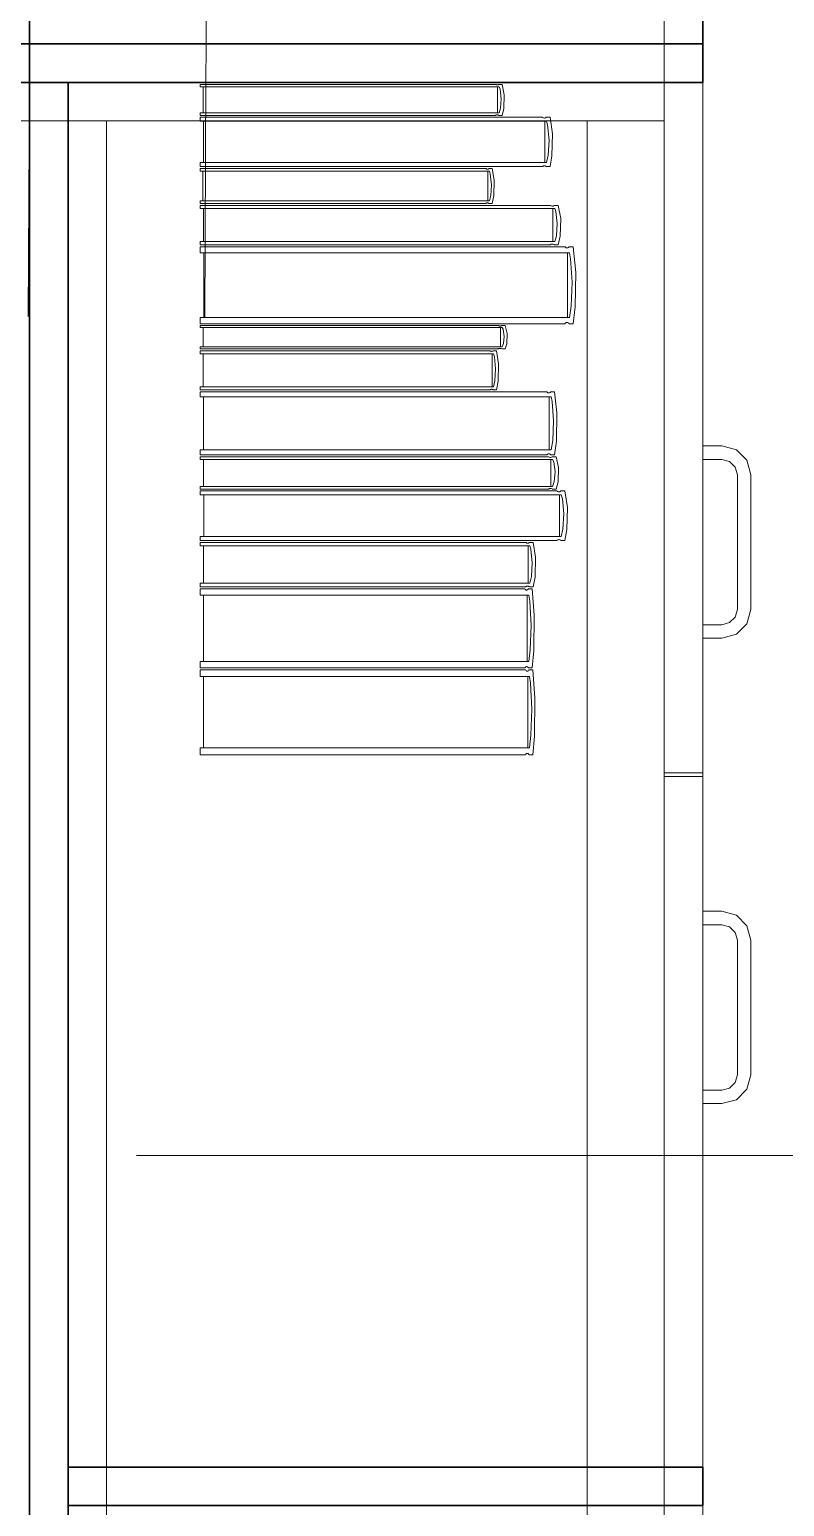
# Model space of a CAD drawing. Header units: inches. Extents: x -19 to 5698, y -728 to 92.
# Drawn here: x 223.211 to 223.604, y 34.224 to 34.992 of the extents above; entities that cross this region are included whole.
import ezdxf

# ---------------------------------------------------------------- set-up
doc = ezdxf.new("R2010")
doc.units = ezdxf.units.IN
doc.header["$MEASUREMENT"] = 0
doc.set_wipeout_variables(frame=1)
for name, pattern in [('HIDDEN', [0.375, 0.25, -0.125]), ('Punto & Raya', [0.65, 0.5, -0.075, 0, -0.075]), ('RAYITAS', [0.375, 0.25, -0.125]), ('Wipeout_Contour', [1, 0, -1])]:
    doc.linetypes.add(name, pattern=pattern)
for name, color, linetype, lineweight in [('00 conduct tomacorr', 120, 'HIDDEN', 30), ('T-TECHO-E', 150, 'Continuous', 20), ('TOMACORRIENTE', 22, 'RAYITAS', 9)]:
    doc.layers.add(name, color=color, linetype=linetype, lineweight=lineweight)
doc.layers.add('Interior - Mobiliario', color=7, linetype='Continuous')
doc.layers.add('Marcador - Secciones', color=7, linetype='Continuous')

# ---------------------------------------------------------------- blocks, each defined once
blk = doc.blocks.new('a')
at = {"layer": 'TOMACORRIENTE', "ltscale": 0.05}
h = blk.add_hatch(color=4, dxfattribs=at)
edge = h.paths.add_edge_path()
edge.add_arc((0, 0.0752), 0.02106, 0, 360)
at = {"layer": 'TOMACORRIENTE', "color": 4}
for p, q in [((-0.14553, 0.09625), (-0.0515, 0.09625)), ((-0.09851, 0.09625), (-0.09851, -0.09657)), ((0, 0.09625), (0, -0.09625)), ((0.06232, -0.09625), (0.06232, 0.09625))]:
    blk.add_line(p, q, dxfattribs=at)
blk.add_circle((0, 0.0752), 0.02106, dxfattribs=at)
blk = doc.blocks.new('CABLE 3FACE')
at = {"layer": 'T-TECHO-E', "rotation": 59.94170052614085}
blk.add_blockref('a', (0, 0), dxfattribs=at)

msp = doc.modelspace()

# ---------------------------------------------------------------- linework, layer by layer
at = {"layer": 'Interior - Mobiliario', "color": 175, "linetype": 'Continuous', "lineweight": 13}
for p, q in [((223.23114, 34.96472), (223.23114, 33.50472)), ((223.54114, 34.96472), (223.23114, 34.96472)), ((223.54114, 33.50472), (223.54114, 34.96472)), ((223.4564, 34.95626), (223.456, 34.9513)), ((223.4577, 34.95113), (223.4579, 34.95834)), ((223.50114, 34.94472), (223.25114, 34.94472)), ((223.45527, 34.94889), (223.29979, 34.94889)), ((223.29979, 34.94889), (223.29979, 34.9476)), ((223.29979, 34.9476), (223.4534, 34.9476)), ((223.47779, 34.9466), (223.29979, 34.9466)), ((223.29979, 34.9466), (223.29979, 34.94455)), ((223.29979, 34.94455), (223.47996, 34.94455)), ((223.30161, 34.94455), (223.30161, 34.923)), ((223.4534, 34.9476), (223.45353, 34.94769)), ((223.45353, 34.94769), (223.45373, 34.94778)), ((223.45373, 34.94778), (223.45395, 34.94784)), ((223.45395, 34.94784), (223.45418, 34.94787)), ((223.45418, 34.94787), (223.45441, 34.94787)), ((223.45441, 34.94787), (223.45464, 34.94783)), ((223.45464, 34.94783), (223.45485, 34.94776)), ((223.45485, 34.94776), (223.45505, 34.94766)), ((223.45505, 34.94766), (223.45514, 34.9476)), ((223.45514, 34.9476), (223.45685, 34.9476)), ((223.456, 34.9513), (223.45527, 34.94889)), ((223.45685, 34.9476), (223.4577, 34.95113)), ((223.47789, 34.9465), (223.47779, 34.9466)), ((223.47812, 34.94634), (223.47789, 34.9465)), ((223.47837, 34.94624), (223.47812, 34.94634)), ((223.47863, 34.94618), (223.47837, 34.94624)), ((223.4789, 34.94617), (223.47863, 34.94618)), ((223.47916, 34.94622), (223.4789, 34.94617)), ((223.47905, 34.923), (223.47905, 34.94455)), ((223.47942, 34.94632), (223.47916, 34.94622)), ((223.47965, 34.94646), (223.47942, 34.94632)), ((223.4798, 34.9466), (223.47965, 34.94646)), ((223.48178, 34.9466), (223.4798, 34.9466)), ((223.47996, 34.94455), (223.4805, 34.9426)), ((223.483, 34.93805), (223.48178, 34.9466)), ((223.54114, 34.94472), (223.50114, 34.94472)), ((223.4805, 34.9426), (223.48126, 34.93474)), ((223.48277, 34.92657), (223.483, 34.93805)), ((223.48126, 34.93474), (223.4808, 34.92684)), ((223.47996, 34.923), (223.29979, 34.923)), ((223.29979, 34.923), (223.29979, 34.92095)), ((223.47779, 34.92095), (223.47793, 34.92108)), ((223.47793, 34.92108), (223.47817, 34.92123)), ((223.47817, 34.92123), (223.47842, 34.92133)), ((223.47842, 34.92133), (223.47869, 34.92138)), ((223.47869, 34.92138), (223.47896, 34.92137)), ((223.47896, 34.92137), (223.47922, 34.92131)), ((223.47922, 34.92131), (223.47947, 34.9212)), ((223.47947, 34.9212), (223.4797, 34.92105)), ((223.4797, 34.92105), (223.4798, 34.92095)), ((223.4808, 34.92684), (223.47996, 34.923)), ((223.48178, 34.92095), (223.48277, 34.92657)), ((223.29979, 34.92095), (223.47779, 34.92095)), ((223.44841, 34.91995), (223.29979, 34.91995)), ((223.29979, 34.91995), (223.29979, 34.91849)), ((223.29979, 34.91849), (223.45023, 34.91849)), ((223.30131, 34.91849), (223.30131, 34.90321)), ((223.44849, 34.91988), (223.44841, 34.91995)), ((223.44869, 34.91977), (223.44849, 34.91988)), ((223.4489, 34.91969), (223.44869, 34.91977)), ((223.44911, 34.91965), (223.4489, 34.91969)), ((223.44934, 34.91964), (223.44911, 34.91965)), ((223.44956, 34.91968), (223.44934, 34.91964)), ((223.44947, 34.90321), (223.44947, 34.91849)), ((223.44977, 34.91974), (223.44956, 34.91968)), ((223.44997, 34.91985), (223.44977, 34.91974)), ((223.45009, 34.91995), (223.44997, 34.91985)), ((223.45174, 34.91995), (223.45009, 34.91995)), ((223.45023, 34.91849), (223.45068, 34.91711)), ((223.45068, 34.91711), (223.45131, 34.91153)), ((223.45277, 34.91388), (223.45174, 34.91995)), ((223.45258, 34.90574), (223.45277, 34.91388)), ((223.4798, 34.92095), (223.48178, 34.92095)), ((223.45092, 34.90593), (223.45023, 34.90321)), ((223.45131, 34.91153), (223.45092, 34.90593)), ((223.45174, 34.90175), (223.45258, 34.90574)), ((223.45023, 34.90321), (223.29979, 34.90321)), ((223.29979, 34.90321), (223.29979, 34.90175)), ((223.29979, 34.90175), (223.44841, 34.90175)), ((223.48195, 34.90075), (223.29979, 34.90075)), ((223.29979, 34.90075), (223.29979, 34.89912)), ((223.29979, 34.89912), (223.48417, 34.89912)), ((223.30166, 34.89912), (223.30166, 34.88194)), ((223.44841, 34.90175), (223.44853, 34.90185)), ((223.44853, 34.90185), (223.44873, 34.90195)), ((223.44873, 34.90195), (223.44894, 34.90202)), ((223.44894, 34.90202), (223.44916, 34.90206)), ((223.44916, 34.90206), (223.44939, 34.90205)), ((223.44939, 34.90205), (223.44961, 34.90201)), ((223.44961, 34.90201), (223.44982, 34.90193)), ((223.44982, 34.90193), (223.45001, 34.90182)), ((223.45001, 34.90182), (223.45009, 34.90175)), ((223.45009, 34.90175), (223.45174, 34.90175)), ((223.48205, 34.90067), (223.48195, 34.90075)), ((223.48228, 34.90055), (223.48205, 34.90067)), ((223.48254, 34.90046), (223.48228, 34.90055)), ((223.48281, 34.90042), (223.48254, 34.90046)), ((223.48308, 34.90041), (223.48281, 34.90042)), ((223.48335, 34.90045), (223.48308, 34.90041)), ((223.48324, 34.88194), (223.48324, 34.89912)), ((223.48361, 34.90053), (223.48335, 34.90045)), ((223.48385, 34.90064), (223.48361, 34.90053)), ((223.48401, 34.90075), (223.48385, 34.90064)), ((223.48603, 34.90075), (223.48401, 34.90075)), ((223.48417, 34.89912), (223.48472, 34.89757)), ((223.48728, 34.89393), (223.48603, 34.90075)), ((223.48472, 34.89757), (223.4855, 34.8913)), ((223.4855, 34.8913), (223.48503, 34.885)), ((223.48705, 34.88479), (223.48728, 34.89393)), ((223.48503, 34.885), (223.48417, 34.88194)), ((223.48603, 34.8803), (223.48705, 34.88479)), ((223.48417, 34.88194), (223.29979, 34.88194)), ((223.29979, 34.88194), (223.29979, 34.8803)), ((223.29979, 34.8803), (223.48195, 34.8803)), ((223.48954, 34.8793), (223.29979, 34.8793)), ((223.29979, 34.8793), (223.29979, 34.8761)), ((223.29979, 34.8761), (223.49186, 34.8761)), ((223.30173, 34.8761), (223.30173, 34.84245)), ((223.48195, 34.8803), (223.4821, 34.88041)), ((223.4821, 34.88041), (223.48234, 34.88053)), ((223.48234, 34.88053), (223.4826, 34.88061)), ((223.4826, 34.88061), (223.48287, 34.88065)), ((223.48287, 34.88065), (223.48314, 34.88064)), ((223.48314, 34.88064), (223.48341, 34.88059)), ((223.48341, 34.88059), (223.48367, 34.88051)), ((223.48367, 34.88051), (223.4839, 34.88038)), ((223.4839, 34.88038), (223.48401, 34.8803)), ((223.48401, 34.8803), (223.48603, 34.8803)), ((223.48965, 34.87915), (223.48954, 34.8793)), ((223.4899, 34.8789), (223.48965, 34.87915)), ((223.49016, 34.87873), (223.4899, 34.8789)), ((223.49044, 34.87864), (223.49016, 34.87873)), ((223.49073, 34.87863), (223.49044, 34.87864)), ((223.49101, 34.87871), (223.49073, 34.87863)), ((223.49089, 34.84245), (223.49089, 34.8761)), ((223.49128, 34.87886), (223.49101, 34.87871)), ((223.49153, 34.87909), (223.49128, 34.87886)), ((223.49169, 34.8793), (223.49153, 34.87909)), ((223.4938, 34.8793), (223.49169, 34.8793)), ((223.49186, 34.8761), (223.49244, 34.87306)), ((223.49511, 34.86595), (223.4938, 34.8793)), ((223.49244, 34.87306), (223.49325, 34.86078)), ((223.49325, 34.86078), (223.49275, 34.84845)), ((223.49486, 34.84803), (223.49511, 34.86595)), ((223.49275, 34.84845), (223.49186, 34.84245)), ((223.4938, 34.83925), (223.49486, 34.84803)), ((223.49186, 34.84245), (223.29979, 34.84245)), ((223.29979, 34.84245), (223.29979, 34.83925)), ((223.29979, 34.83925), (223.48954, 34.83925)), ((223.45494, 34.83825), (223.29979, 34.83825)), ((223.29979, 34.83825), (223.29979, 34.83729)), ((223.29979, 34.83729), (223.45683, 34.83729)), ((223.30138, 34.83729), (223.30138, 34.82717)), ((223.45503, 34.8382), (223.45494, 34.83825)), ((223.45523, 34.83813), (223.45503, 34.8382)), ((223.45544, 34.83808), (223.45523, 34.83813)), ((223.45567, 34.83805), (223.45544, 34.83808)), ((223.45591, 34.83805), (223.45567, 34.83805)), ((223.45614, 34.83807), (223.45591, 34.83805)), ((223.45604, 34.82717), (223.45604, 34.83729)), ((223.45636, 34.83812), (223.45614, 34.83807)), ((223.45656, 34.83819), (223.45636, 34.83812)), ((223.45669, 34.83825), (223.45656, 34.83819)), ((223.45842, 34.83825), (223.45669, 34.83825)), ((223.45683, 34.83729), (223.4573, 34.83637)), ((223.45948, 34.83424), (223.45842, 34.83825)), ((223.48954, 34.83925), (223.4897, 34.83946)), ((223.4897, 34.83946), (223.48995, 34.83969)), ((223.48995, 34.83969), (223.49022, 34.83985)), ((223.49022, 34.83985), (223.49051, 34.83992)), ((223.49051, 34.83992), (223.49079, 34.83991)), ((223.49079, 34.83991), (223.49107, 34.83982)), ((223.49107, 34.83982), (223.49134, 34.83965)), ((223.49134, 34.83965), (223.49159, 34.83941)), ((223.49159, 34.83941), (223.49169, 34.83925)), ((223.49169, 34.83925), (223.4938, 34.83925)), ((223.45756, 34.82898), (223.45683, 34.82717)), ((223.4573, 34.83637), (223.45797, 34.83268)), ((223.45797, 34.83268), (223.45756, 34.82898)), ((223.45842, 34.82621), (223.45929, 34.82885)), ((223.45929, 34.82885), (223.45948, 34.83424)), ((223.45683, 34.82717), (223.29979, 34.82717)), ((223.29979, 34.82717), (223.29979, 34.82621)), ((223.29979, 34.82621), (223.45494, 34.82621)), ((223.45052, 34.82521), (223.29979, 34.82521)), ((223.29979, 34.82521), (223.29979, 34.82358)), ((223.29979, 34.82358), (223.45237, 34.82358)), ((223.30133, 34.82358), (223.30133, 34.80646)), ((223.45061, 34.82513), (223.45052, 34.82521)), ((223.4508, 34.82501), (223.45061, 34.82513)), ((223.45102, 34.82492), (223.4508, 34.82501)), ((223.45124, 34.82488), (223.45102, 34.82492)), ((223.45147, 34.82487), (223.45124, 34.82488)), ((223.45169, 34.82491), (223.45147, 34.82487)), ((223.45159, 34.80646), (223.45159, 34.82358)), ((223.45191, 34.82499), (223.45169, 34.82491)), ((223.4521, 34.8251), (223.45191, 34.82499)), ((223.45223, 34.82521), (223.4521, 34.8251)), ((223.45391, 34.82521), (223.45223, 34.82521)), ((223.45237, 34.82358), (223.45282, 34.82204)), ((223.45282, 34.82204), (223.45347, 34.81579)), ((223.45494, 34.81842), (223.45391, 34.82521)), ((223.45494, 34.82621), (223.45507, 34.82628)), ((223.45507, 34.82628), (223.45527, 34.82634)), ((223.45527, 34.82634), (223.45549, 34.82639)), ((223.45549, 34.82639), (223.45572, 34.82641)), ((223.45572, 34.82641), (223.45596, 34.82641)), ((223.45596, 34.82641), (223.45619, 34.82638)), ((223.45619, 34.82638), (223.45641, 34.82633)), ((223.45641, 34.82633), (223.45661, 34.82626)), ((223.45661, 34.82626), (223.45669, 34.82621)), ((223.45669, 34.82621), (223.45842, 34.82621)), ((223.45347, 34.81579), (223.45307, 34.80951)), ((223.45475, 34.8093), (223.45494, 34.81842)), ((223.45237, 34.80646), (223.29979, 34.80646)), ((223.29979, 34.80646), (223.29979, 34.80483)), ((223.45307, 34.80951), (223.45237, 34.80646)), ((223.45391, 34.80483), (223.45475, 34.8093)), ((223.29979, 34.80483), (223.45052, 34.80483)), ((223.48009, 34.80383), (223.29979, 34.80383)), ((223.29979, 34.80383), (223.29979, 34.80121)), ((223.29979, 34.80121), (223.48229, 34.80121)), ((223.30164, 34.80121), (223.30164, 34.77366)), ((223.45052, 34.80483), (223.45065, 34.80494)), ((223.45065, 34.80494), (223.45085, 34.80506)), ((223.45085, 34.80506), (223.45106, 34.80514)), ((223.45106, 34.80514), (223.45129, 34.80517)), ((223.45129, 34.80517), (223.45152, 34.80517)), ((223.45152, 34.80517), (223.45174, 34.80512)), ((223.45174, 34.80512), (223.45195, 34.80504)), ((223.45195, 34.80504), (223.45215, 34.80491)), ((223.45215, 34.80491), (223.45223, 34.80483)), ((223.45223, 34.80483), (223.45391, 34.80483)), ((223.48019, 34.80371), (223.48009, 34.80383)), ((223.48042, 34.80351), (223.48019, 34.80371)), ((223.48068, 34.80337), (223.48042, 34.80351)), ((223.48094, 34.80329), (223.48068, 34.80337)), ((223.48121, 34.80328), (223.48094, 34.80329)), ((223.48148, 34.80334), (223.48121, 34.80328)), ((223.48137, 34.77366), (223.48137, 34.80121)), ((223.48174, 34.80347), (223.48148, 34.80334)), ((223.48198, 34.80366), (223.48174, 34.80347)), ((223.48213, 34.80383), (223.48198, 34.80366)), ((223.48413, 34.80383), (223.48213, 34.80383)), ((223.48229, 34.80121), (223.48284, 34.79872)), ((223.48284, 34.79872), (223.48361, 34.78867)), ((223.48537, 34.79289), (223.48413, 34.80383)), ((223.48514, 34.77823), (223.48537, 34.79289)), ((223.48361, 34.78867), (223.48314, 34.77857)), ((223.48314, 34.77857), (223.48229, 34.77366)), ((223.48413, 34.77103), (223.48514, 34.77823)), ((223.57114, 34.77572), (223.56114, 34.77572)), ((223.56114, 34.77572), (223.56114, 34.76872)), ((223.57864, 34.77371), (223.57114, 34.77572)), ((223.48229, 34.77366), (223.29979, 34.77366)), ((223.29979, 34.77366), (223.29979, 34.77103)), ((223.29979, 34.77103), (223.48009, 34.77103)), ((223.48089, 34.77003), (223.29979, 34.77003)), ((223.29979, 34.77003), (223.29979, 34.76869)), ((223.29979, 34.76869), (223.4831, 34.76869)), ((223.30164, 34.76869), (223.30164, 34.75461)), ((223.48009, 34.77103), (223.48024, 34.77121)), ((223.48024, 34.77121), (223.48048, 34.7714)), ((223.48048, 34.7714), (223.48073, 34.77152)), ((223.48073, 34.77152), (223.481, 34.77158)), ((223.48099, 34.76997), (223.48089, 34.77003)), ((223.48122, 34.76987), (223.48099, 34.76997)), ((223.481, 34.77158), (223.48127, 34.77157)), ((223.48148, 34.7698), (223.48122, 34.76987)), ((223.48127, 34.77157), (223.48154, 34.7715)), ((223.48174, 34.76976), (223.48148, 34.7698)), ((223.48154, 34.7715), (223.48179, 34.77136)), ((223.48202, 34.76975), (223.48174, 34.76976)), ((223.48179, 34.77136), (223.48203, 34.77116)), ((223.48229, 34.76978), (223.48202, 34.76975)), ((223.48203, 34.77116), (223.48213, 34.77103)), ((223.48213, 34.77103), (223.48413, 34.77103)), ((223.48217, 34.75461), (223.48217, 34.76869)), ((223.48254, 34.76985), (223.48229, 34.76978)), ((223.48278, 34.76994), (223.48254, 34.76985)), ((223.48294, 34.77003), (223.48278, 34.76994)), ((223.48495, 34.77003), (223.48294, 34.77003)), ((223.4831, 34.76869), (223.48365, 34.76742)), ((223.48365, 34.76742), (223.48442, 34.76228)), ((223.48619, 34.76444), (223.48495, 34.77003)), ((223.56114, 34.76872), (223.57114, 34.76872)), ((223.57114, 34.76872), (223.57514, 34.76764)), ((223.57514, 34.76764), (223.57806, 34.76472)), ((223.58413, 34.76822), (223.57864, 34.77371)), ((223.58614, 34.76072), (223.58413, 34.76822)), ((223.48442, 34.76228), (223.48395, 34.75712)), ((223.48596, 34.75695), (223.48619, 34.76444)), ((223.57806, 34.76472), (223.57914, 34.76072)), ((223.57914, 34.76072), (223.57914, 34.69072)), ((223.58614, 34.69072), (223.58614, 34.76072)), ((223.4831, 34.75461), (223.29979, 34.75461)), ((223.29979, 34.75461), (223.29979, 34.75327)), ((223.29979, 34.75327), (223.48089, 34.75327)), ((223.48533, 34.75227), (223.29979, 34.75227)), ((223.29979, 34.75227), (223.29979, 34.75021)), ((223.48089, 34.75327), (223.48104, 34.75336)), ((223.48104, 34.75336), (223.48128, 34.75345)), ((223.48128, 34.75345), (223.48153, 34.75352)), ((223.48153, 34.75352), (223.4818, 34.75355)), ((223.4818, 34.75355), (223.48208, 34.75354)), ((223.48208, 34.75354), (223.48234, 34.75351)), ((223.48234, 34.75351), (223.4826, 34.75344)), ((223.4826, 34.75344), (223.48283, 34.75333)), ((223.48283, 34.75333), (223.48294, 34.75327)), ((223.48294, 34.75327), (223.48495, 34.75327)), ((223.48395, 34.75712), (223.4831, 34.75461)), ((223.48495, 34.75327), (223.48596, 34.75695)), ((223.48543, 34.75217), (223.48533, 34.75227)), ((223.48567, 34.75201), (223.48543, 34.75217)), ((223.48593, 34.7519), (223.48567, 34.75201)), ((223.48727, 34.75213), (223.48703, 34.75198)), ((223.48743, 34.75227), (223.48727, 34.75213)), ((223.48949, 34.75227), (223.48743, 34.75227)), ((223.49077, 34.74368), (223.48949, 34.75227)), ((223.29979, 34.75021), (223.48759, 34.75021)), ((223.30169, 34.75021), (223.30169, 34.72859)), ((223.48621, 34.75184), (223.48593, 34.7519)), ((223.48649, 34.75184), (223.48621, 34.75184)), ((223.48676, 34.75189), (223.48649, 34.75184)), ((223.48665, 34.72859), (223.48665, 34.75021)), ((223.48703, 34.75198), (223.48676, 34.75189)), ((223.48759, 34.75021), (223.48816, 34.74826)), ((223.48816, 34.74826), (223.48895, 34.74036)), ((223.48895, 34.74036), (223.48847, 34.73244)), ((223.49053, 34.73217), (223.49077, 34.74368)), ((223.48847, 34.73244), (223.48759, 34.72859)), ((223.48949, 34.72653), (223.49053, 34.73217)), ((223.48759, 34.72859), (223.29979, 34.72859)), ((223.29979, 34.72859), (223.29979, 34.72653)), ((223.29979, 34.72653), (223.48533, 34.72653)), ((223.4692, 34.72553), (223.29979, 34.72553)), ((223.29979, 34.72553), (223.29979, 34.72368)), ((223.29979, 34.72368), (223.47127, 34.72368)), ((223.30152, 34.72368), (223.30152, 34.70428)), ((223.46929, 34.72544), (223.4692, 34.72553)), ((223.46951, 34.7253), (223.46929, 34.72544)), ((223.46975, 34.7252), (223.46951, 34.7253)), ((223.47, 34.72515), (223.46975, 34.7252)), ((223.47026, 34.72514), (223.47, 34.72515)), ((223.47051, 34.72518), (223.47026, 34.72514)), ((223.4704, 34.70428), (223.4704, 34.72368)), ((223.47075, 34.72527), (223.47051, 34.72518)), ((223.47097, 34.7254), (223.47075, 34.72527)), ((223.47112, 34.72553), (223.47097, 34.7254)), ((223.473, 34.72553), (223.47112, 34.72553)), ((223.47127, 34.72368), (223.47178, 34.72193)), ((223.47178, 34.72193), (223.4725, 34.71485)), ((223.47416, 34.71783), (223.473, 34.72553)), ((223.48533, 34.72653), (223.48548, 34.72667)), ((223.48548, 34.72667), (223.48573, 34.72681)), ((223.48573, 34.72681), (223.48599, 34.72691)), ((223.48599, 34.72691), (223.48627, 34.72696)), ((223.48627, 34.72696), (223.48655, 34.72695)), ((223.48655, 34.72695), (223.48682, 34.72689)), ((223.48682, 34.72689), (223.48708, 34.72678)), ((223.48708, 34.72678), (223.48732, 34.72663)), ((223.48732, 34.72663), (223.48743, 34.72653)), ((223.48743, 34.72653), (223.48949, 34.72653)), ((223.4725, 34.71485), (223.47206, 34.70774)), ((223.47395, 34.7075), (223.47416, 34.71783)), ((223.47206, 34.70774), (223.47127, 34.70428)), ((223.473, 34.70243), (223.47395, 34.7075)), ((223.47127, 34.70428), (223.29979, 34.70428)), ((223.29979, 34.70428), (223.29979, 34.70243)), ((223.29979, 34.70243), (223.4692, 34.70243)), ((223.46862, 34.70143), (223.29979, 34.70143)), ((223.29979, 34.70143), (223.29979, 34.69814)), ((223.46872, 34.70128), (223.46862, 34.70143)), ((223.46894, 34.70102), (223.46872, 34.70128)), ((223.46917, 34.70085), (223.46894, 34.70102)), ((223.46942, 34.70076), (223.46917, 34.70085)), ((223.4692, 34.70243), (223.46934, 34.70256)), ((223.46934, 34.70256), (223.46956, 34.70269)), ((223.46968, 34.70075), (223.46942, 34.70076)), ((223.46956, 34.70269), (223.4698, 34.70278)), ((223.46993, 34.70082), (223.46968, 34.70075)), ((223.4698, 34.70278), (223.47006, 34.70282)), ((223.47017, 34.70098), (223.46993, 34.70082)), ((223.47006, 34.70282), (223.47031, 34.70282)), ((223.47039, 34.70121), (223.47017, 34.70098)), ((223.47031, 34.70282), (223.47056, 34.70276)), ((223.47053, 34.70143), (223.47039, 34.70121)), ((223.47241, 34.70143), (223.47053, 34.70143)), ((223.47056, 34.70276), (223.4708, 34.70266)), ((223.4708, 34.70266), (223.47102, 34.70252)), ((223.47102, 34.70252), (223.47112, 34.70243)), ((223.47112, 34.70243), (223.473, 34.70243)), ((223.47357, 34.68771), (223.47241, 34.70143)), ((223.29979, 34.69814), (223.47068, 34.69814)), ((223.30152, 34.69814), (223.30152, 34.66357)), ((223.46982, 34.66357), (223.46982, 34.69814)), ((223.47068, 34.69814), (223.4712, 34.69502)), ((223.4712, 34.69502), (223.47192, 34.6824)), ((223.57914, 34.69072), (223.57806, 34.68672)), ((223.58413, 34.68322), (223.58614, 34.69072)), ((223.47335, 34.6693), (223.47357, 34.68771)), ((223.57514, 34.68379), (223.57114, 34.68272)), ((223.57806, 34.68672), (223.57514, 34.68379)), ((223.57864, 34.67773), (223.58413, 34.68322)), ((223.47192, 34.6824), (223.47148, 34.66973)), ((223.56114, 34.68272), (223.56114, 34.67572)), ((223.57114, 34.68272), (223.56114, 34.68272)), ((223.56114, 34.67572), (223.57114, 34.67572)), ((223.57114, 34.67572), (223.57864, 34.67773)), ((223.47148, 34.66973), (223.47068, 34.66357)), ((223.47241, 34.66028), (223.47335, 34.6693)), ((223.47068, 34.66357), (223.29979, 34.66357)), ((223.29979, 34.66357), (223.29979, 34.66028)), ((223.29979, 34.66028), (223.46862, 34.66028)), ((223.46862, 34.66028), (223.46876, 34.6605)), ((223.46876, 34.6605), (223.46899, 34.66073)), ((223.46899, 34.66073), (223.46923, 34.66089)), ((223.46923, 34.66089), (223.46948, 34.66096)), ((223.46948, 34.66096), (223.46973, 34.66095)), ((223.46973, 34.66095), (223.46998, 34.66086)), ((223.46998, 34.66086), (223.47022, 34.66069)), ((223.47022, 34.66069), (223.47044, 34.66044)), ((223.47044, 34.66044), (223.47053, 34.66028)), ((223.47053, 34.66028), (223.47241, 34.66028)), ((223.46896, 34.65928), (223.29979, 34.65928)), ((223.29979, 34.65928), (223.29979, 34.65574)), ((223.29979, 34.65574), (223.47103, 34.65574)), ((223.30152, 34.65574), (223.30152, 34.61863)), ((223.46906, 34.65911), (223.46896, 34.65928)), ((223.46928, 34.65884), (223.46906, 34.65911)), ((223.46951, 34.65865), (223.46928, 34.65884)), ((223.46976, 34.65855), (223.46951, 34.65865)), ((223.47002, 34.65854), (223.46976, 34.65855)), ((223.47027, 34.65862), (223.47002, 34.65854)), ((223.47016, 34.61863), (223.47016, 34.65574)), ((223.47051, 34.65879), (223.47027, 34.65862)), ((223.47073, 34.65904), (223.47051, 34.65879)), ((223.47088, 34.65928), (223.47073, 34.65904)), ((223.47276, 34.65928), (223.47088, 34.65928)), ((223.47103, 34.65574), (223.47154, 34.65239)), ((223.47154, 34.65239), (223.47226, 34.63884)), ((223.47392, 34.64454), (223.47276, 34.65928)), ((223.4737, 34.62478), (223.47392, 34.64454)), ((223.47226, 34.63884), (223.47182, 34.62524)), ((223.47182, 34.62524), (223.47103, 34.61863)), ((223.47276, 34.61509), (223.4737, 34.62478)), ((223.47103, 34.61863), (223.29979, 34.61863)), ((223.29979, 34.61863), (223.29979, 34.61509)), ((223.29979, 34.61509), (223.46896, 34.61509)), ((223.46896, 34.61509), (223.4691, 34.61533)), ((223.4691, 34.61533), (223.46933, 34.61558)), ((223.46933, 34.61558), (223.46957, 34.61575)), ((223.46957, 34.61575), (223.46982, 34.61583)), ((223.46982, 34.61583), (223.47008, 34.61582)), ((223.47008, 34.61582), (223.47032, 34.61572)), ((223.47032, 34.61572), (223.47056, 34.61553)), ((223.47056, 34.61553), (223.47078, 34.61526)), ((223.47078, 34.61526), (223.47088, 34.61509)), ((223.47088, 34.61509), (223.47276, 34.61509)), ((223.56114, 34.60572), (223.54114, 34.60572)), ((223.56114, 34.60372), (223.54114, 34.60372)), ((223.56114, 34.53372), (223.57114, 34.53372)), ((223.56114, 34.52672), (223.56114, 34.53372)), ((223.57114, 34.53372), (223.57864, 34.53171)), ((223.57864, 34.53171), (223.58413, 34.52622)), ((223.57114, 34.52672), (223.56114, 34.52672)), ((223.57514, 34.52564), (223.57114, 34.52672)), ((223.57806, 34.52272), (223.57514, 34.52564)), ((223.57914, 34.51872), (223.57806, 34.52272)), ((223.58413, 34.52622), (223.58614, 34.51872)), ((223.57914, 34.44872), (223.57914, 34.51872)), ((223.58614, 34.51872), (223.58614, 34.44872)), ((223.57806, 34.44472), (223.57914, 34.44872)), ((223.58614, 34.44872), (223.58413, 34.44122)), ((223.56114, 34.44072), (223.57114, 34.44072)), ((223.56114, 34.43372), (223.56114, 34.44072)), ((223.57114, 34.44072), (223.57514, 34.44179)), ((223.57514, 34.44179), (223.57806, 34.44472)), ((223.58413, 34.44122), (223.57864, 34.43573)), ((223.57114, 34.43372), (223.56114, 34.43372)), ((223.57864, 34.43573), (223.57114, 34.43372))]:
    msp.add_line(p, q, dxfattribs=at)

# ---------------------------------------------------------------- next in the draw order: wipeouts: each hides what was drawn before it
at = {"color": 254, "linetype": 'Wipeout_Contour', "lineweight": 0, "ltscale": 6587.480362}
msp.add_wipeout([(223.56114, 34.22472), (223.56114, 34.24472), (223.23114, 34.24472), (223.23114, 34.22472)], dxfattribs=at).dxf.layer = 'Interior - Mobiliario'

# ---------------------------------------------------------------- next in the draw order: linework, layer by layer
at = {"layer": 'Interior - Mobiliario', "color": 175, "linetype": 'Continuous', "lineweight": 13}
for p, q in [((223.25114, 33.52472), (223.25114, 34.94472)), ((223.50114, 34.94472), (223.50114, 33.52472)), ((223.54114, 33.52472), (223.54114, 34.94472)), ((223.54114, 34.24472), (223.54114, 34.60372)), ((223.56114, 34.24472), (223.56114, 34.60372)), ((223.23114, 34.24472), (223.23114, 34.22472)), ((223.56114, 34.24472), (223.23114, 34.24472)), ((223.56114, 34.24472), (223.54114, 34.24472)), ((223.56114, 34.22472), (223.56114, 34.24472)), ((223.56114, 34.22472), (223.56114, 34.24472)), ((223.23114, 34.22472), (223.56114, 34.22472)), ((223.54114, 34.22472), (223.54114, 33.86572)), ((223.56114, 34.22472), (223.54114, 34.22472)), ((223.56114, 34.22472), (223.56114, 33.86572))]:
    msp.add_line(p, q, dxfattribs=at)
at = {"layer": 'Interior - Mobiliario', "color": 175, "linetype": 'Continuous', "lineweight": 30}
for p, q in [((223.56114, 34.24472), (223.23114, 34.24472)), ((223.23114, 34.24472), (223.23114, 34.22472)), ((223.56114, 34.24472), (223.56114, 34.22472)), ((223.56114, 34.22472), (223.23114, 34.22472))]:
    msp.add_line(p, q, dxfattribs=at)

# ---------------------------------------------------------------- next in the draw order: wipeouts: each hides what was drawn before it
at = {"color": 254, "linetype": 'Wipeout_Contour', "lineweight": 0, "ltscale": 6586.781146}
msp.add_wipeout([(223.23114, 33.50472), (223.23114, 34.96472), (223.21114, 34.96472), (223.21114, 33.50472)], dxfattribs=at).dxf.layer = 'Interior - Mobiliario'

# ---------------------------------------------------------------- next in the draw order: linework, layer by layer
at = {"layer": 'Interior - Mobiliario', "color": 175, "linetype": 'Continuous', "lineweight": 30}
for p, q in [((223.23114, 34.96472), (223.21114, 34.96472)), ((223.21114, 34.96472), (223.21114, 33.50472)), ((223.23114, 34.96472), (223.23114, 33.50472))]:
    msp.add_line(p, q, dxfattribs=at)
at = {"layer": 'Interior - Mobiliario', "color": 175, "linetype": 'Continuous', "lineweight": 13}
for p, q in [((223.21114, 34.96472), (223.21114, 33.50472)), ((223.23114, 34.96472), (223.21114, 34.96472)), ((223.23114, 33.50472), (223.23114, 34.96472)), ((223.21114, 34.94472), (223.21114, 33.52472)), ((223.25114, 34.94472), (223.21114, 34.94472)), ((223.23114, 34.24472), (223.23114, 34.22472)), ((223.56114, 34.24472), (223.23114, 34.24472)), ((223.23114, 34.22472), (223.56114, 34.22472))]:
    msp.add_line(p, q, dxfattribs=at)

# ---------------------------------------------------------------- next in the draw order: wipeouts: each hides what was drawn before it
at = {"color": 254, "linetype": 'Wipeout_Contour', "lineweight": 0, "ltscale": 6587.502568}
msp.add_wipeout([(223.56114, 34.96472), (223.56114, 34.98472), (223.21114, 34.98472), (223.21114, 34.96472)], dxfattribs=at).dxf.layer = 'Interior - Mobiliario'

# ---------------------------------------------------------------- next in the draw order: linework, layer by layer
at = {"layer": 'Interior - Mobiliario', "color": 175, "linetype": 'Continuous', "lineweight": 30}
for p, q in [((223.56114, 34.98472), (223.21114, 34.98472)), ((223.21114, 34.98472), (223.21114, 34.96472)), ((223.56114, 34.98472), (223.56114, 34.96472)), ((223.56114, 34.96472), (223.21114, 34.96472))]:
    msp.add_line(p, q, dxfattribs=at)
at = {"layer": 'Interior - Mobiliario', "color": 175, "linetype": 'Continuous', "lineweight": 13}
for p, q in [((223.21114, 34.98472), (223.21114, 34.96472)), ((223.56114, 34.98472), (223.21114, 34.98472)), ((223.21114, 34.98472), (223.21114, 34.94472)), ((223.54114, 34.98472), (223.21114, 34.98472)), ((223.21114, 33.48472), (223.21114, 34.98472)), ((223.21114, 34.98472), (223.56114, 34.98472)), ((223.54114, 34.94472), (223.54114, 34.98472)), ((223.56114, 34.96472), (223.56114, 34.98472)), ((223.56114, 34.98472), (223.56114, 33.48472)), ((223.21114, 34.96472), (223.56114, 34.96472)), ((223.21114, 34.96472), (223.21114, 33.50472)), ((223.56114, 34.96472), (223.21114, 34.96472)), ((223.23114, 34.96472), (223.23114, 33.50472)), ((223.56114, 34.96472), (223.23114, 34.96472)), ((223.23114, 34.96472), (223.23114, 33.50472)), ((223.54114, 34.96472), (223.23114, 34.96472)), ((223.23114, 34.96472), (223.23114, 33.50472)), ((223.54114, 34.96472), (223.23114, 34.96472)), ((223.4534, 34.96372), (223.29979, 34.96372)), ((223.29979, 34.96372), (223.29979, 34.96243)), ((223.29979, 34.96243), (223.45527, 34.96243)), ((223.30136, 34.96243), (223.30136, 34.94889)), ((223.45349, 34.96365), (223.4534, 34.96372)), ((223.45368, 34.96356), (223.45349, 34.96365)), ((223.4539, 34.96349), (223.45368, 34.96356)), ((223.45413, 34.96345), (223.4539, 34.96349)), ((223.45436, 34.96345), (223.45413, 34.96345)), ((223.45459, 34.96348), (223.45436, 34.96345)), ((223.45449, 34.94889), (223.45449, 34.96243)), ((223.45481, 34.96354), (223.45459, 34.96348)), ((223.45501, 34.96363), (223.45481, 34.96354)), ((223.45514, 34.96372), (223.45501, 34.96363)), ((223.45685, 34.96372), (223.45514, 34.96372)), ((223.45527, 34.96243), (223.45574, 34.9612)), ((223.45574, 34.9612), (223.4564, 34.95626)), ((223.4579, 34.95834), (223.45685, 34.96372)), ((223.54114, 33.50472), (223.54114, 34.96472)), ((223.54114, 33.50472), (223.54114, 34.96472)), ((223.54114, 34.96472), (223.54114, 34.60572)), ((223.56114, 34.96472), (223.54114, 34.96472)), ((223.56114, 33.50472), (223.56114, 34.96472)), ((223.56114, 33.50472), (223.56114, 34.96472)), ((223.56114, 34.96472), (223.56114, 34.60572))]:
    msp.add_line(p, q, dxfattribs=at)

# ---------------------------------------------------------------- next in the draw order: wipeouts: each hides what was drawn before it
at = {"color": 254, "linetype": 'Wipeout_Contour', "lineweight": 0, "ltscale": 6587.504267}
msp.add_wipeout([(223.56114, 35.00472), (223.21114, 35.00472), (223.21114, 34.98472), (223.56114, 34.98472)], dxfattribs=at).dxf.layer = 'Interior - Mobiliario'
at = {"color": 254, "linetype": 'Wipeout_Contour', "lineweight": 0, "ltscale": 6586.701164}
msp.add_wipeout([(223.19114, 33.50472), (223.21114, 33.50472), (223.21114, 34.96472), (223.19114, 34.96472)], dxfattribs=at).dxf.layer = 'Interior - Mobiliario'

# ---------------------------------------------------------------- next in the draw order: linework, layer by layer
at = {"layer": 'Interior - Mobiliario', "color": 175, "linetype": 'Continuous', "lineweight": 13}
for p, q in [((223.21114, 36.48472), (223.21114, 34.98472)), ((223.56114, 34.98472), (223.56114, 36.48472)), ((223.21114, 34.98472), (223.21114, 35.02472)), ((223.54114, 35.02472), (223.54114, 34.98472)), ((223.21114, 34.98472), (223.21114, 35.00472)), ((223.56114, 35.00472), (223.56114, 34.98472)), ((223.56114, 34.98472), (223.21114, 34.98472)), ((223.54114, 34.98472), (223.21114, 34.98472)), ((223.21114, 34.98472), (223.56114, 34.98472)), ((223.19114, 34.96472), (223.21114, 34.96472)), ((223.21114, 34.96472), (223.21114, 33.50472)), ((223.17114, 34.94472), (223.21114, 34.94472)), ((223.21114, 34.94472), (223.21114, 33.52472))]:
    msp.add_line(p, q, dxfattribs=at)
at = {"layer": 'Interior - Mobiliario', "color": 175, "linetype": 'Continuous', "lineweight": 30}
for p, q in [((223.21114, 34.98472), (223.21114, 35.00472)), ((223.56114, 34.98472), (223.56114, 35.00472)), ((223.56114, 34.98472), (223.21114, 34.98472)), ((223.19114, 34.96472), (223.21114, 34.96472)), ((223.21114, 34.96472), (223.21114, 33.50472))]:
    msp.add_line(p, q, dxfattribs=at)
at = {"layer": 'Marcador - Secciones', "color": 251, "linetype": 'Punto & Raya', "lineweight": 13, "true_color": 0x636466}
msp.add_line((189.66667, 34.40671), (240.94028, 34.40671), dxfattribs=at)

# ---------------------------------------------------------------- next in the draw order: wipeouts: each hides what was drawn before it
at = {"color": 254, "linetype": 'Wipeout_Contour', "lineweight": 0, "ltscale": 6586.102883}
msp.add_wipeout([(222.86114, 34.96472), (223.21114, 34.96472), (223.21114, 34.98472), (222.86114, 34.98472)], dxfattribs=at).dxf.layer = 'Interior - Mobiliario'

# ---------------------------------------------------------------- next in the draw order: linework, layer by layer
at = {"layer": '00 conduct tomacorr'}
msp.add_line((206.75374, 34.98472), (230.70778, 34.98472), dxfattribs=at)
at = {"layer": 'Interior - Mobiliario', "color": 175, "linetype": 'Continuous', "lineweight": 30}
for p, q in [((222.86114, 34.98472), (223.21114, 34.98472)), ((223.21114, 34.98472), (223.21114, 34.96472)), ((222.86114, 34.96472), (223.21114, 34.96472))]:
    msp.add_line(p, q, dxfattribs=at)
at = {"layer": 'Interior - Mobiliario', "color": 175, "linetype": 'Continuous', "lineweight": 13}
for p, q in [((222.86114, 34.98472), (223.21114, 34.98472)), ((223.21114, 34.98472), (222.86114, 34.98472)), ((222.88114, 34.98472), (223.21114, 34.98472)), ((223.21114, 34.98472), (223.21114, 34.96472)), ((223.21114, 34.98472), (223.21114, 34.94472)), ((223.21114, 33.48472), (223.21114, 34.98472)), ((223.21114, 34.96472), (222.86114, 34.96472)), ((222.86114, 34.96472), (223.21114, 34.96472)), ((223.21114, 34.96472), (223.21114, 33.50472))]:
    msp.add_line(p, q, dxfattribs=at)

# ---------------------------------------------------------------- next in the draw order: block references
at = {"layer": '00 conduct tomacorr', "xscale": 1.47256122672843, "yscale": 1.47256122672843, "zscale": 1.47256122672843, "rotation": 299.7894777823319}
msp.add_blockref('CABLE 3FACE', (223.21114, 34.98472), dxfattribs=at)

doc.saveas('drawing.dxf')
